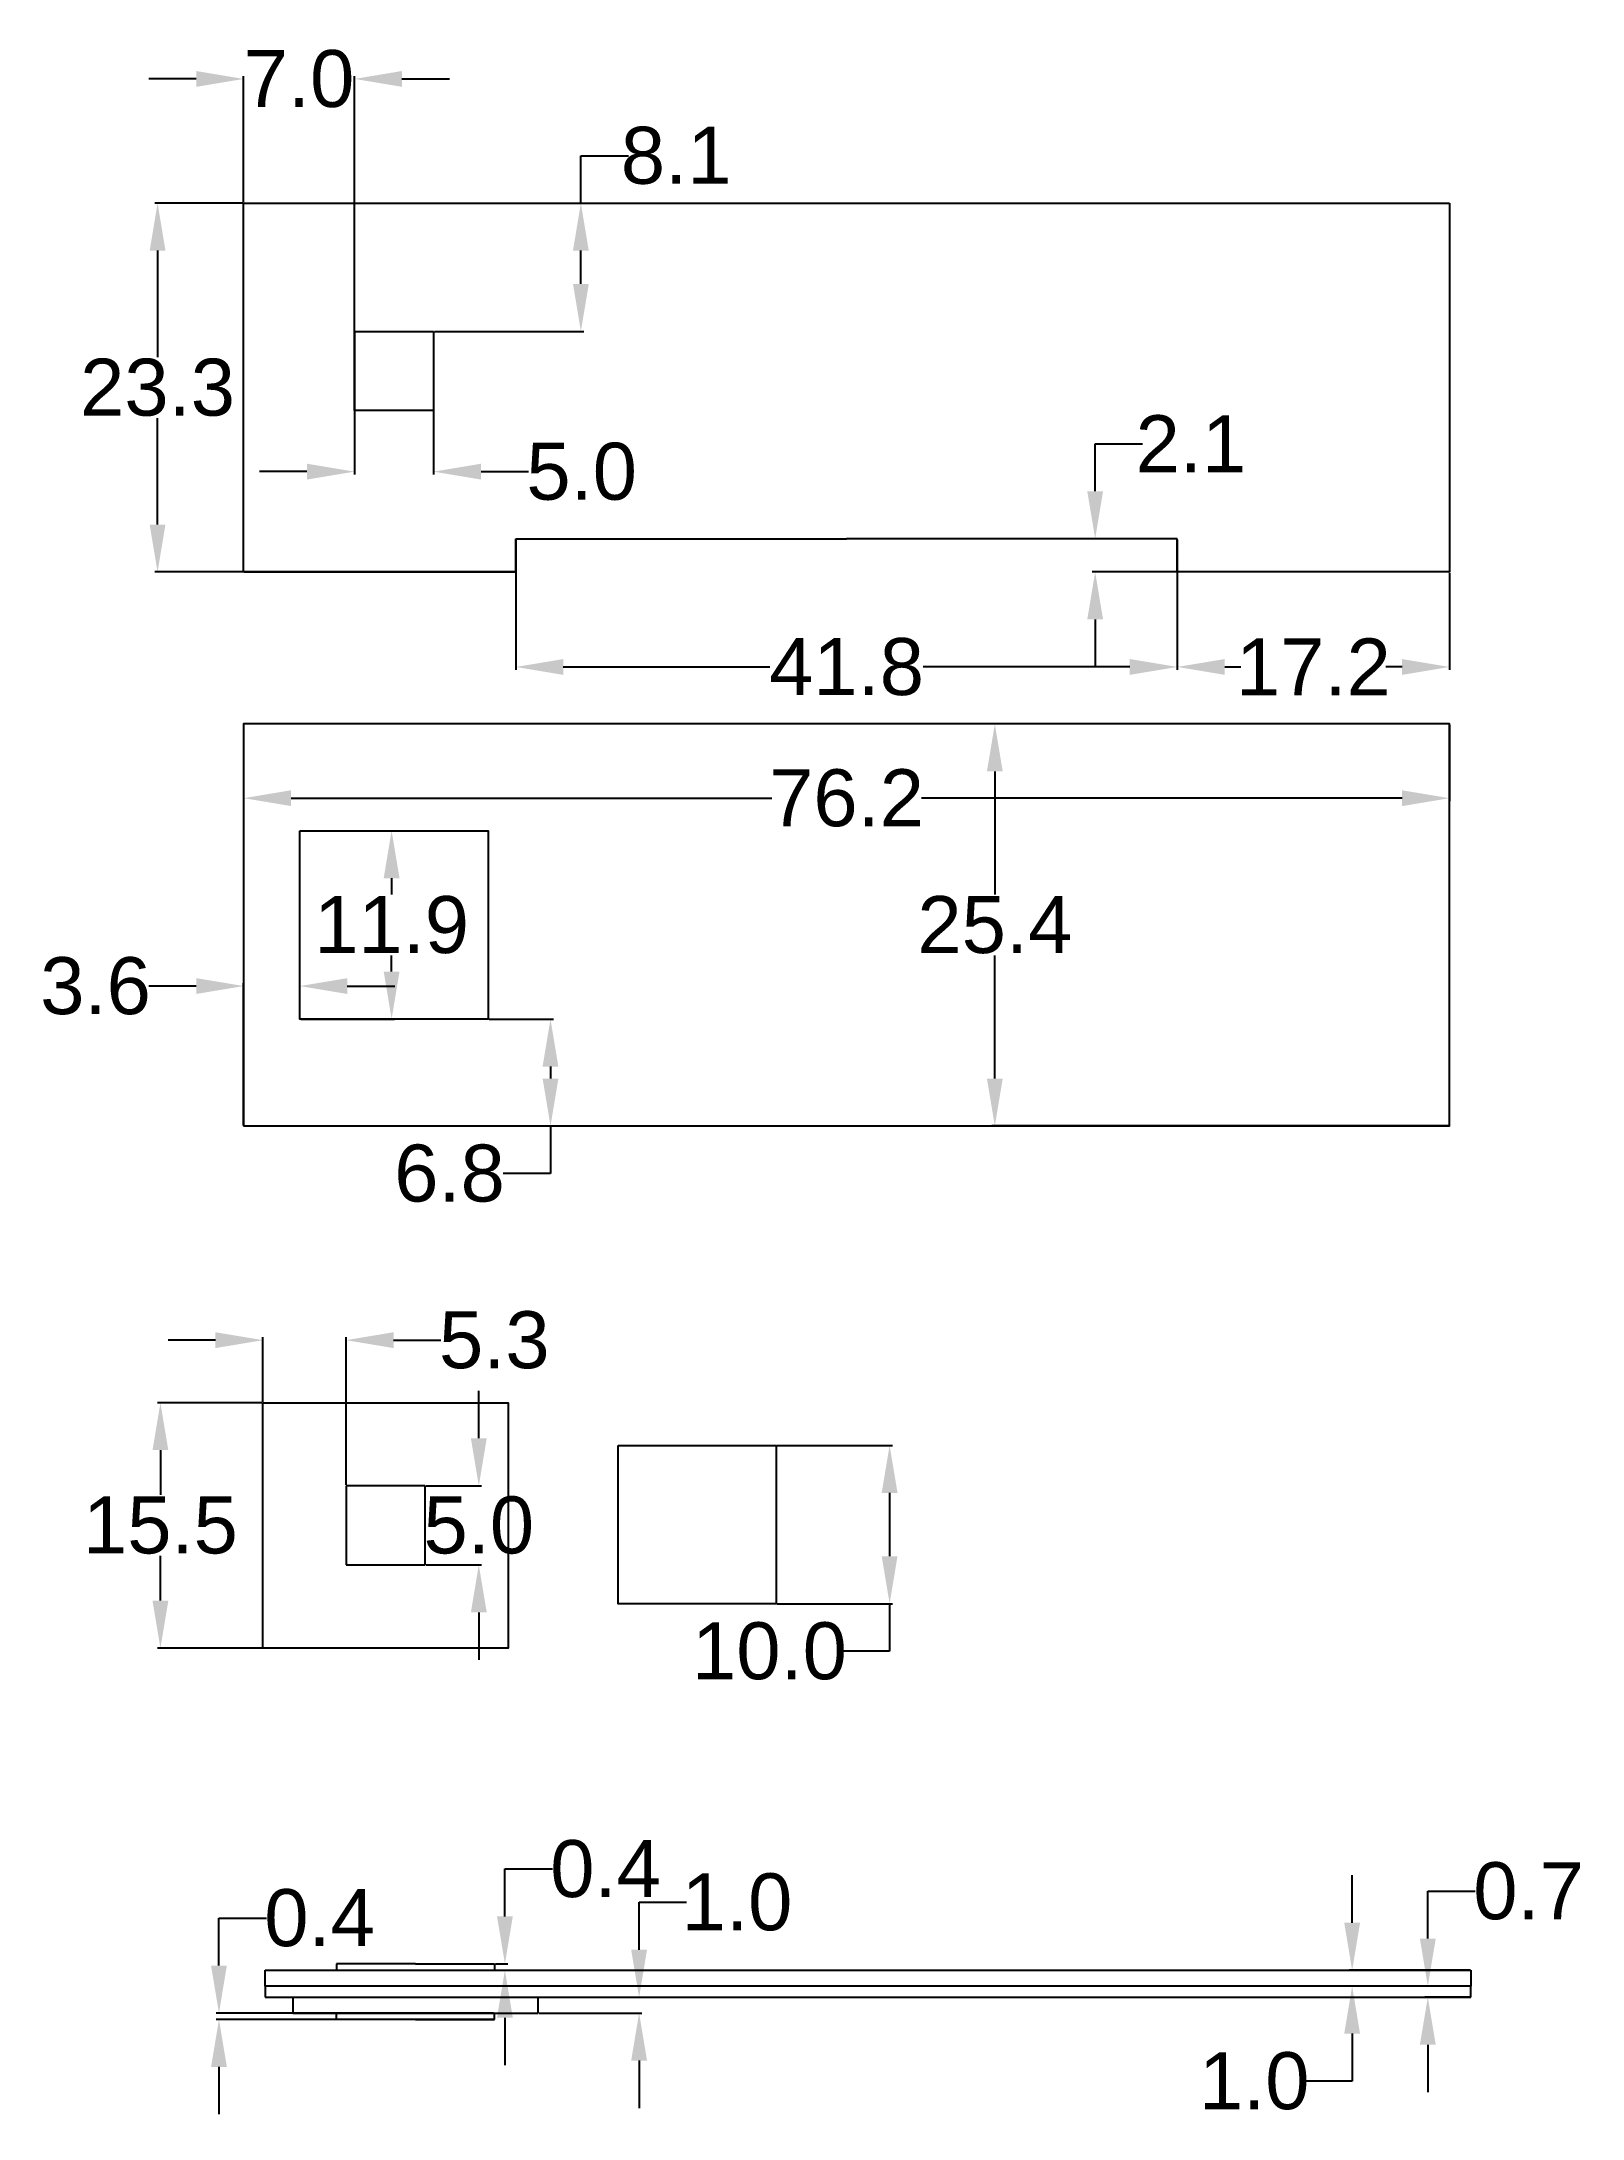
# Model space of a CAD drawing. Header units: inches. Extents: x -13 to 85, y -63 to 69.
import ezdxf

# ---------------------------------------------------------------- set-up
doc = ezdxf.new("R2010")
doc.units = ezdxf.units.IN
doc.header["$MEASUREMENT"] = 0
doc.styles.get("Standard").update_dxf_attribs({"font": 'arial.ttf'})
doc.dimstyles.get("Standard").update_dxf_attribs({"dimtxt": 3.6, "dimasz": 3, "dimexe": 0.18, "dimexo": 0.0625, "dimgap": 0.09, "dimtad": 0, "dimtih": 1, "dimtoh": 1, "dimdec": 1, "dimzin": 0, "dimdsep": 46, "dimtxsty": 'Standard', "dimcen": 0.09, "dimadec": 0, "dimazin": 0, "dimtfac": 1, "dimtdec": 1, "dimtofl": 0, "dimtmove": 0, "dimatfit": 3, "dimfxl": 1, "dimtolj": 1, "dimtzin": 0, "dimarcsym": 0})

# ---------------------------------------------------------------- blocks, each defined once
blk = doc.blocks.new('*D16')
at = {"color": 0, "lineweight": -2, "transparency": 16777216}
for p, q in [((-0.06, 58.3), (-5.62, 58.3)), ((-5.44, 55.3), (-5.44, 48.58)), ((-5.44, 38), (-5.44, 44.72)), ((-0.06, 35), (-5.62, 35))]:
    blk.add_line(p, q, dxfattribs=at)
at = {"color": 0, "transparency": 16777216}
for points in [[(-5.94, 55.3), (-4.94, 55.3), (-5.44, 58.3)], [(-5.94, 38), (-4.94, 38), (-5.44, 35)]]:
    blk.add_solid(points, dxfattribs=at)
at = {"layer": 'Defpoints', "color": 0, "transparency": 16777216}
for p in [(-5.44, 58.3), (0, 58.3), (0, 35)]:
    blk.add_point(p, dxfattribs=at)
at = {"color": 0, "transparency": 16777216, "insert": (-5.44, 46.65), "char_height": 3.6, "attachment_point": 5}
blk.add_mtext('\\A1;23.3', dxfattribs=at)
blk = doc.blocks.new('*D17')
at = {"color": 0, "lineweight": -2, "transparency": 16777216}
for p, q in [((7, 50.14), (7, 41.16)), ((12, 50.14), (12, 41.16)), ((4, 41.34), (1, 41.34)), ((15, 41.34), (18, 41.34))]:
    blk.add_line(p, q, dxfattribs=at)
at = {"color": 0, "transparency": 16777216}
for points in [[(4, 41.84), (4, 40.84), (7, 41.34)], [(15, 41.84), (15, 40.84), (12, 41.34)]]:
    blk.add_solid(points, dxfattribs=at)
at = {"layer": 'Defpoints', "color": 0, "transparency": 16777216}
for p in [(7, 50.2), (12, 50.2), (12, 41.34)]:
    blk.add_point(p, dxfattribs=at)
at = {"color": 0, "transparency": 16777216, "insert": (21.36, 41.34), "char_height": 3.6, "attachment_point": 5}
blk.add_mtext('\\A1;5.0', dxfattribs=at)
blk = doc.blocks.new('*D19')
at = {"color": 0, "lineweight": -2, "transparency": 16777216}
for p, q in [((17.2, 37.04), (17.2, 28.82)), ((59, 37.04), (59, 28.82)), ((20.2, 29), (33.26, 29)), ((56, 29), (42.94, 29))]:
    blk.add_line(p, q, dxfattribs=at)
at = {"color": 0, "transparency": 16777216}
for points in [[(20.2, 29.5), (20.2, 28.5), (17.2, 29)], [(56, 29.5), (56, 28.5), (59, 29)]]:
    blk.add_solid(points, dxfattribs=at)
at = {"layer": 'Defpoints', "color": 0, "transparency": 16777216}
for p in [(17.2, 37.1), (59, 37.1), (59, 29)]:
    blk.add_point(p, dxfattribs=at)
at = {"color": 0, "transparency": 16777216, "insert": (38.1, 29), "char_height": 3.6, "attachment_point": 5}
blk.add_mtext('\\A1;41.8', dxfattribs=at)
blk = doc.blocks.new('*D20')
at = {"color": 0, "lineweight": -2, "transparency": 16777216}
for p, q in [((53.81, 40.1), (53.81, 43.1)), ((53.81, 43.1), (56.81, 43.1)), ((58.94, 37.1), (53.63, 37.1)), ((58.94, 35), (53.63, 35)), ((53.81, 32), (53.81, 29))]:
    blk.add_line(p, q, dxfattribs=at)
at = {"color": 0, "transparency": 16777216}
for points in [[(53.31, 40.1), (54.31, 40.1), (53.81, 37.1)], [(53.31, 32), (54.31, 32), (53.81, 35)]]:
    blk.add_solid(points, dxfattribs=at)
at = {"layer": 'Defpoints', "color": 0, "transparency": 16777216}
for p in [(53.81, 37.1), (59, 37.1), (59, 35)]:
    blk.add_point(p, dxfattribs=at)
at = {"color": 0, "transparency": 16777216, "insert": (59.86, 43.1), "char_height": 3.6, "attachment_point": 5}
blk.add_mtext('\\A1;2.1', dxfattribs=at)
blk = doc.blocks.new('*D21')
at = {"color": 0, "lineweight": -2, "transparency": 16777216}
for p, q in [((59, 34.94), (59, 28.82)), ((76.2, 34.94), (76.2, 28.82)), ((62, 29), (63.02, 29)), ((73.2, 29), (72.18, 29))]:
    blk.add_line(p, q, dxfattribs=at)
at = {"color": 0, "transparency": 16777216}
for points in [[(62, 29.5), (62, 28.5), (59, 29)], [(73.2, 29.5), (73.2, 28.5), (76.2, 29)]]:
    blk.add_solid(points, dxfattribs=at)
at = {"layer": 'Defpoints', "color": 0, "transparency": 16777216}
for p in [(59, 35), (76.2, 35), (59, 29)]:
    blk.add_point(p, dxfattribs=at)
at = {"color": 0, "transparency": 16777216, "insert": (67.6, 29), "char_height": 3.6, "attachment_point": 5}
blk.add_mtext('\\A1;17.2', dxfattribs=at)
blk = doc.blocks.new('*D22')
at = {"color": 0, "lineweight": -2, "transparency": 16777216}
for p, q in [((-3, 66.15), (-6, 66.15)), ((0, 58.36), (0, 66.33)), ((7, 47.76), (7, 66.33)), ((10, 66.15), (13, 66.15))]:
    blk.add_line(p, q, dxfattribs=at)
at = {"color": 0, "transparency": 16777216}
for points in [[(-3, 66.65), (-3, 65.65), (0, 66.15)], [(10, 66.65), (10, 65.65), (7, 66.15)]]:
    blk.add_solid(points, dxfattribs=at)
at = {"layer": 'Defpoints', "color": 0, "transparency": 16777216}
for p in [(0, 66.15), (0, 58.3), (7, 47.7)]:
    blk.add_point(p, dxfattribs=at)
at = {"color": 0, "transparency": 16777216, "insert": (3.5, 66.15), "char_height": 3.6, "attachment_point": 5}
blk.add_mtext('\\A1;7.0', dxfattribs=at)
blk = doc.blocks.new('*D23')
at = {"color": 0, "lineweight": -2, "transparency": 16777216}
for p, q in [((21.31, 58.3), (21.31, 61.3)), ((21.31, 61.3), (24.31, 61.3)), ((0.06, 58.3), (21.49, 58.3)), ((21.31, 53.2), (21.31, 55.3)), ((12.06, 50.2), (21.49, 50.2))]:
    blk.add_line(p, q, dxfattribs=at)
at = {"color": 0, "transparency": 16777216}
for points in [[(20.81, 55.3), (21.81, 55.3), (21.31, 58.3)], [(20.81, 53.2), (21.81, 53.2), (21.31, 50.2)]]:
    blk.add_solid(points, dxfattribs=at)
at = {"layer": 'Defpoints', "color": 0, "transparency": 16777216}
for p in [(0, 58.3), (21.31, 58.3), (12, 50.2)]:
    blk.add_point(p, dxfattribs=at)
at = {"color": 0, "transparency": 16777216, "insert": (27.33, 61.3), "char_height": 3.6, "attachment_point": 5}
blk.add_mtext('\\A1;8.1', dxfattribs=at)
blk = doc.blocks.new('*D24')
at = {"color": 0, "lineweight": -2, "transparency": 16777216}
for p, q in [((3.61, 18.65), (9.53, 18.65)), ((9.35, 15.65), (9.35, 14.63)), ((9.35, 9.75), (9.35, 10.77)), ((3.61, 6.75), (9.53, 6.75))]:
    blk.add_line(p, q, dxfattribs=at)
at = {"color": 0, "transparency": 16777216}
for points in [[(8.85, 15.65), (9.85, 15.65), (9.35, 18.65)], [(8.85, 9.75), (9.85, 9.75), (9.35, 6.75)]]:
    blk.add_solid(points, dxfattribs=at)
at = {"layer": 'Defpoints', "color": 0, "transparency": 16777216}
for p in [(3.55, 18.65), (9.35, 18.65), (3.55, 6.75)]:
    blk.add_point(p, dxfattribs=at)
at = {"color": 0, "transparency": 16777216, "insert": (9.35, 12.7), "char_height": 3.6, "attachment_point": 5}
blk.add_mtext('\\A1;11.9', dxfattribs=at)
blk = doc.blocks.new('*D25')
at = {"color": 0, "lineweight": -2, "transparency": 16777216}
for p, q in [((-3, 8.84), (-6, 8.84)), ((0, 0.06), (0, 9.02)), ((3.55, 6.81), (3.55, 9.02)), ((6.55, 8.84), (9.55, 8.84))]:
    blk.add_line(p, q, dxfattribs=at)
at = {"color": 0, "transparency": 16777216}
for points in [[(-3, 9.34), (-3, 8.34), (0, 8.84)], [(6.55, 9.34), (6.55, 8.34), (3.55, 8.84)]]:
    blk.add_solid(points, dxfattribs=at)
at = {"layer": 'Defpoints', "color": 0, "transparency": 16777216}
for p in [(0, 8.84), (3.55, 6.75), (0, 0)]:
    blk.add_point(p, dxfattribs=at)
at = {"color": 0, "transparency": 16777216, "insert": (-9.36, 8.84), "char_height": 3.6, "attachment_point": 5}
blk.add_mtext('\\A1;3.6', dxfattribs=at)
blk = doc.blocks.new('*D26')
at = {"color": 0, "lineweight": -2, "transparency": 16777216}
for p, q in [((15.51, 6.75), (19.57, 6.75)), ((19.39, 3.75), (19.39, 3)), ((0.06, 0), (19.57, 0)), ((19.39, 0), (19.39, -3)), ((19.39, -3), (16.39, -3))]:
    blk.add_line(p, q, dxfattribs=at)
at = {"color": 0, "transparency": 16777216}
for points in [[(18.89, 3.75), (19.89, 3.75), (19.39, 6.75)], [(18.89, 3), (19.89, 3), (19.39, 0)]]:
    blk.add_solid(points, dxfattribs=at)
at = {"layer": 'Defpoints', "color": 0, "transparency": 16777216}
for p in [(15.45, 6.75), (0, 0), (19.39, 0)]:
    blk.add_point(p, dxfattribs=at)
at = {"color": 0, "transparency": 16777216, "insert": (13.01, -3), "char_height": 3.6, "attachment_point": 5}
blk.add_mtext('\\A1;6.8', dxfattribs=at)
blk = doc.blocks.new('*D27')
at = {"color": 0, "lineweight": -2, "transparency": 16777216}
for p, q in [((76.14, 25.4), (47.29, 25.4)), ((47.47, 22.4), (47.47, 14.63)), ((47.47, 3), (47.47, 10.77)), ((76.14, 0), (47.29, 0))]:
    blk.add_line(p, q, dxfattribs=at)
at = {"color": 0, "transparency": 16777216}
for points in [[(46.97, 22.4), (47.97, 22.4), (47.47, 25.4)], [(46.97, 3), (47.97, 3), (47.47, 0)]]:
    blk.add_solid(points, dxfattribs=at)
at = {"layer": 'Defpoints', "color": 0, "transparency": 16777216}
for p in [(47.47, 25.4), (76.2, 25.4), (76.2, 0)]:
    blk.add_point(p, dxfattribs=at)
at = {"color": 0, "transparency": 16777216, "insert": (47.47, 12.7), "char_height": 3.6, "attachment_point": 5}
blk.add_mtext('\\A1;25.4', dxfattribs=at)
blk = doc.blocks.new('*D28')
at = {"color": 0, "lineweight": -2, "transparency": 16777216}
for p, q in [((0, 25.34), (0, 20.53)), ((76.2, 25.34), (76.2, 20.53)), ((3, 20.71), (33.37, 20.71)), ((73.2, 20.71), (42.83, 20.71))]:
    blk.add_line(p, q, dxfattribs=at)
at = {"color": 0, "transparency": 16777216}
for points in [[(3, 21.21), (3, 20.21), (0, 20.71)], [(73.2, 21.21), (73.2, 20.21), (76.2, 20.71)]]:
    blk.add_solid(points, dxfattribs=at)
at = {"layer": 'Defpoints', "color": 0, "transparency": 16777216}
for p in [(0, 25.4), (76.2, 25.4), (0, 20.71)]:
    blk.add_point(p, dxfattribs=at)
at = {"color": 0, "transparency": 16777216, "insert": (38.1, 20.71), "char_height": 3.6, "attachment_point": 5}
blk.add_mtext('\\A1;76.2', dxfattribs=at)
blk = doc.blocks.new('*D30')
at = {"color": 0, "lineweight": -2, "transparency": 16777216}
for p, q in [((33.72, -20.18), (41, -20.18)), ((40.82, -23.18), (40.82, -27.18)), ((33.72, -30.18), (41, -30.18)), ((40.82, -30.18), (40.82, -33.18)), ((40.82, -33.18), (37.82, -33.18))]:
    blk.add_line(p, q, dxfattribs=at)
at = {"color": 0, "transparency": 16777216}
for points in [[(40.32, -23.18), (41.32, -23.18), (40.82, -20.18)], [(40.32, -27.18), (41.32, -27.18), (40.82, -30.18)]]:
    blk.add_solid(points, dxfattribs=at)
at = {"layer": 'Defpoints', "color": 0, "transparency": 16777216}
for p in [(33.66, -20.18), (33.66, -30.18), (40.82, -30.18)]:
    blk.add_point(p, dxfattribs=at)
at = {"color": 0, "transparency": 16777216, "insert": (33.23, -33.18), "char_height": 3.6, "attachment_point": 5}
blk.add_mtext('\\A1;10.0', dxfattribs=at)
blk = doc.blocks.new('*D31')
at = {"color": 0, "lineweight": -2, "transparency": 16777216}
for p, q in [((14.86, -19.73), (14.86, -16.73)), ((11.53, -22.73), (15.04, -22.73)), ((11.53, -27.73), (15.04, -27.73)), ((14.86, -30.73), (14.86, -33.73))]:
    blk.add_line(p, q, dxfattribs=at)
at = {"color": 0, "transparency": 16777216}
for points in [[(14.36, -19.73), (15.36, -19.73), (14.86, -22.73)], [(14.36, -30.73), (15.36, -30.73), (14.86, -27.73)]]:
    blk.add_solid(points, dxfattribs=at)
at = {"layer": 'Defpoints', "color": 0, "transparency": 16777216}
for p in [(11.47, -22.73), (14.86, -22.73), (11.47, -27.73)]:
    blk.add_point(p, dxfattribs=at)
at = {"color": 0, "transparency": 16777216, "insert": (14.86, -25.23), "char_height": 3.6, "attachment_point": 5}
blk.add_mtext('\\A1;5.0', dxfattribs=at)
blk = doc.blocks.new('*D32')
at = {"color": 0, "lineweight": -2, "transparency": 16777216}
for p, q in [((1.16, -17.48), (-5.44, -17.48)), ((-5.26, -20.48), (-5.26, -23.31)), ((-5.26, -29.98), (-5.26, -27.16)), ((1.16, -32.98), (-5.44, -32.98))]:
    blk.add_line(p, q, dxfattribs=at)
at = {"color": 0, "transparency": 16777216}
for points in [[(-5.76, -20.48), (-4.76, -20.48), (-5.26, -17.48)], [(-5.76, -29.98), (-4.76, -29.98), (-5.26, -32.98)]]:
    blk.add_solid(points, dxfattribs=at)
at = {"layer": 'Defpoints', "color": 0, "transparency": 16777216}
for p in [(-5.26, -17.48), (1.22, -17.48), (1.22, -32.98)]:
    blk.add_point(p, dxfattribs=at)
at = {"color": 0, "transparency": 16777216, "insert": (-5.26, -25.23), "char_height": 3.6, "attachment_point": 5}
blk.add_mtext('\\A1;15.5', dxfattribs=at)
blk = doc.blocks.new('*D33')
at = {"color": 0, "lineweight": -2, "transparency": 16777216}
for p, q in [((-1.78, -13.53), (-4.78, -13.53)), ((1.22, -17.42), (1.22, -13.35)), ((6.47, -22.67), (6.47, -13.35)), ((9.47, -13.53), (12.47, -13.53))]:
    blk.add_line(p, q, dxfattribs=at)
at = {"color": 0, "transparency": 16777216}
for points in [[(-1.78, -13.03), (-1.78, -14.03), (1.22, -13.53)], [(9.47, -13.03), (9.47, -14.03), (6.47, -13.53)]]:
    blk.add_solid(points, dxfattribs=at)
at = {"layer": 'Defpoints', "color": 0, "transparency": 16777216}
for p in [(6.47, -13.53), (1.22, -17.48), (6.47, -22.73)]:
    blk.add_point(p, dxfattribs=at)
at = {"color": 0, "transparency": 16777216, "insert": (15.84, -13.53), "char_height": 3.6, "attachment_point": 5}
blk.add_mtext('\\A1;5.3', dxfattribs=at)
blk = doc.blocks.new('*D34')
at = {"color": 0, "lineweight": -2, "transparency": 16777216}
for p, q in [((70.05, -50.34), (70.05, -47.34)), ((77.49, -53.34), (69.87, -53.34)), ((77.49, -54.34), (69.87, -54.34)), ((70.05, -57.34), (70.05, -60.34)), ((70.05, -60.34), (67.05, -60.34))]:
    blk.add_line(p, q, dxfattribs=at)
at = {"color": 0, "transparency": 16777216}
for points in [[(69.55, -50.34), (70.55, -50.34), (70.05, -53.34)], [(69.55, -57.34), (70.55, -57.34), (70.05, -54.34)]]:
    blk.add_solid(points, dxfattribs=at)
at = {"layer": 'Defpoints', "color": 0, "transparency": 16777216}
for p in [(77.56, -53.34), (70.05, -54.34), (77.56, -54.34)]:
    blk.add_point(p, dxfattribs=at)
at = {"color": 0, "transparency": 16777216, "insert": (63.86, -60.34), "char_height": 3.6, "attachment_point": 5}
blk.add_mtext('\\A1;1.0', dxfattribs=at)
blk = doc.blocks.new('*D35')
at = {"color": 0, "lineweight": -2, "transparency": 16777216}
for p, q in [((74.83, -51.34), (74.83, -48.34)), ((74.83, -48.34), (77.83, -48.34)), ((77.49, -54.34), (74.65, -54.34)), ((77.49, -55.04), (74.65, -55.04)), ((74.83, -58.04), (74.83, -61.04))]:
    blk.add_line(p, q, dxfattribs=at)
at = {"color": 0, "transparency": 16777216}
for points in [[(74.33, -51.34), (75.33, -51.34), (74.83, -54.34)], [(74.33, -58.04), (75.33, -58.04), (74.83, -55.04)]]:
    blk.add_solid(points, dxfattribs=at)
at = {"layer": 'Defpoints', "color": 0, "transparency": 16777216}
for p in [(74.83, -54.34), (77.56, -54.34), (77.56, -55.04)]:
    blk.add_point(p, dxfattribs=at)
at = {"color": 0, "transparency": 16777216, "insert": (81.2, -48.34), "char_height": 3.6, "attachment_point": 5}
blk.add_mtext('\\A1;0.7', dxfattribs=at)
blk = doc.blocks.new('*D36')
at = {"color": 0, "lineweight": -2, "transparency": 16777216}
for p, q in [((24.99, -52.04), (24.99, -49.04)), ((24.99, -49.04), (27.99, -49.04)), ((18.67, -55.04), (25.17, -55.04)), ((18.67, -56.04), (25.17, -56.04)), ((24.99, -59.04), (24.99, -62.04))]:
    blk.add_line(p, q, dxfattribs=at)
at = {"color": 0, "transparency": 16777216}
for points in [[(24.49, -52.04), (25.49, -52.04), (24.99, -55.04)], [(24.49, -59.04), (25.49, -59.04), (24.99, -56.04)]]:
    blk.add_solid(points, dxfattribs=at)
at = {"layer": 'Defpoints', "color": 0, "transparency": 16777216}
for p in [(18.61, -55.04), (24.99, -55.04), (18.61, -56.04)]:
    blk.add_point(p, dxfattribs=at)
at = {"color": 0, "transparency": 16777216, "insert": (31.18, -49.04), "char_height": 3.6, "attachment_point": 5}
blk.add_mtext('\\A1;1.0', dxfattribs=at)
blk = doc.blocks.new('*D37')
at = {"color": 0, "lineweight": -2, "transparency": 16777216}
for p, q in [((-1.56, -53.04), (-1.56, -50.04)), ((-1.56, -50.04), (1.44, -50.04)), ((15.79, -56.04), (-1.74, -56.04)), ((15.79, -56.44), (-1.74, -56.44)), ((-1.56, -59.44), (-1.56, -62.44))]:
    blk.add_line(p, q, dxfattribs=at)
at = {"color": 0, "transparency": 16777216}
for points in [[(-2.06, -53.04), (-1.06, -53.04), (-1.56, -56.04)], [(-2.06, -59.44), (-1.06, -59.44), (-1.56, -56.44)]]:
    blk.add_solid(points, dxfattribs=at)
at = {"layer": 'Defpoints', "color": 0, "transparency": 16777216}
for p in [(-1.56, -56.04), (15.86, -56.04), (15.86, -56.44)]:
    blk.add_point(p, dxfattribs=at)
at = {"color": 0, "transparency": 16777216, "insert": (4.8, -50.04), "char_height": 3.6, "attachment_point": 5}
blk.add_mtext('\\A1;0.4', dxfattribs=at)
blk = doc.blocks.new('*D38')
at = {"color": 0, "lineweight": -2, "transparency": 16777216}
for p, q in [((16.51, -49.94), (16.51, -46.94)), ((16.51, -46.94), (19.51, -46.94)), ((15.92, -52.94), (16.69, -52.94)), ((15.92, -53.34), (16.69, -53.34)), ((16.51, -56.34), (16.51, -59.34))]:
    blk.add_line(p, q, dxfattribs=at)
at = {"color": 0, "transparency": 16777216}
for points in [[(16.01, -49.94), (17.01, -49.94), (16.51, -52.94)], [(16.01, -56.34), (17.01, -56.34), (16.51, -53.34)]]:
    blk.add_solid(points, dxfattribs=at)
at = {"layer": 'Defpoints', "color": 0, "transparency": 16777216}
for p in [(15.86, -52.94), (15.86, -53.34), (16.51, -52.94)]:
    blk.add_point(p, dxfattribs=at)
at = {"color": 0, "transparency": 16777216, "insert": (22.87, -46.94), "char_height": 3.6, "attachment_point": 5}
blk.add_mtext('\\A1;0.4', dxfattribs=at)

msp = doc.modelspace()

# ---------------------------------------------------------------- linework, layer by layer
for p, q in [((0, 35), (0, 58.3)), ((0, 35), (0, 58.3)), ((0, 58.3), (76.2, 58.3)), ((76.2, 58.3), (76.2, 35)), ((7, 47.7), (7, 50.2)), ((7, 50.2), (12, 50.2)), ((12, 50.2), (12, 45.2)), ((7, 45.2), (7, 47.7)), ((12, 45.2), (7, 45.2)), ((17.2, 35), (17.2, 37.1)), ((17.2, 37.1), (38.1, 37.1)), ((59, 37.1), (38.1, 37.1)), ((59, 35), (59, 37.1)), ((17.2, 35), (0, 35)), ((0, 35), (17.2, 35)), ((76.2, 35), (59, 35)), ((11.47, -22.73), (6.47, -22.73)), ((6.47, -22.73), (6.47, -27.73)), ((11.47, -27.73), (11.47, -22.73)), ((6.47, -27.73), (11.47, -27.73)), ((1.36, -54.34), (1.36, -53.34)), ((1.36, -53.34), (77.56, -53.34)), ((1.36, -53.34), (10.86, -53.34)), ((10.86, -52.94), (5.86, -52.94)), ((5.86, -52.94), (5.86, -53.34)), ((10.86, -52.94), (15.86, -52.94)), ((15.86, -52.94), (15.86, -53.34)), ((77.56, -53.34), (77.56, -54.34)), ((77.56, -54.34), (1.36, -54.34)), ((1.36, -54.34), (1.36, -55.04)), ((1.36, -55.04), (77.56, -55.04)), ((3.11, -55.04), (3.11, -56.04)), ((18.61, -56.04), (18.61, -55.04)), ((77.56, -55.04), (77.56, -54.34)), ((3.11, -56.04), (18.61, -56.04)), ((5.86, -56.44), (5.86, -56.04)), ((15.86, -56.44), (15.86, -56.04)), ((10.36, -56.44), (5.86, -56.44)), ((10.86, -56.44), (10.36, -56.44)), ((10.86, -56.44), (11.36, -56.44)), ((11.36, -56.44), (15.86, -56.44))]:
    msp.add_line(p, q)
for points in [[(0, 0), (76.2, 0), (76.2, 25.4), (0, 25.4)], [(3.55, 18.65), (15.45, 18.65), (15.45, 6.75), (3.55, 6.75)], [(1.22, -17.48), (16.72, -17.48), (16.72, -32.98), (1.22, -32.98)], [(23.66, -20.18), (33.66, -20.18), (33.66, -30.18), (23.66, -30.18)]]:
    msp.add_lwpolyline(points, close=True)

# ---------------------------------------------------------------- dimensions: what is measured, and where the dimension line sits
for base, p1, p2, picture, middle in [((0, 66.15), (7, 47.7), (0, 58.3), '*D22', (3.5, 66.15)), ((12, 41.34), (7, 50.2), (12, 50.2), '*D17', (21.36, 41.34)), ((59, 29), (17.2, 37.1), (59, 37.1), '*D19', (38.1, 29)), ((59, 29), (76.2, 35), (59, 35), '*D21', (67.6, 29)), ((0, 20.71), (76.2, 25.4), (0, 25.4), '*D28', (38.1, 20.71)), ((0, 8.84042998), (3.55, 6.75), (0, 0), '*D25', (-9.36462483, 8.84042998))]:
    dim = msp.add_linear_dim(base=base, p1=p1, p2=p2, dimstyle='Standard')
    dim.commit()
    dim.dimension.update_dxf_attribs({"geometry": picture, "text_midpoint": middle})
for base, p1, p2, angle, picture, middle in [((21.31, 58.3), (12, 50.2), (0, 58.3), 90, '*D23', (27.33, 61.3)), ((-5.44, 58.3), (0, 35), (0, 58.3), 90, '*D16', (-5.44, 46.65)), ((53.81, 37.1), (59, 35), (59, 37.1), 90, '*D20', (59.86, 43.1)), ((47.47, 25.4), (76.2, 0), (76.2, 25.4), 90, '*D27', (47.47, 12.7)), ((9.35, 18.65), (3.55, 6.75), (3.55, 18.65), 90, '*D24', (9.35, 12.7)), ((19.38596618, 0), (15.45, 6.75), (0, 0), 90, '*D26', (13.00537955, -3)), ((6.47097311, -13.5259275), (1.22097311, -17.48325985), (6.47097311, -22.73325985), 180, '*D33', (15.8380536, -13.5259275)), ((14.86, -22.73), (11.47, -27.73), (11.47, -22.73), 90, '*D31', (14.86, -25.23)), ((-5.26, -17.48), (1.22, -32.98), (1.22, -17.48), 90, '*D32', (-5.26, -25.23)), ((40.82, -30.18), (33.66, -20.18), (33.66, -30.18), 90, '*D30', (33.23, -33.18)), ((16.51, -52.94), (15.86, -53.34), (15.86, -52.94), 90, '*D38', (22.87, -46.94)), ((24.99, -55.04), (18.61, -56.04), (18.61, -55.04), 90, '*D36', (31.18, -49.04)), ((74.83, -54.34), (77.56, -55.04), (77.56, -54.34), 90, '*D35', (81.2, -48.34)), ((-1.56, -56.04), (15.86, -56.44), (15.86, -56.04), 90, '*D37', (4.8, -50.04))]:
    dim = msp.add_linear_dim(base=base, p1=p1, p2=p2, angle=angle, dimstyle='Standard')
    dim.commit()
    dim.dimension.update_dxf_attribs({"geometry": picture, "text_midpoint": middle})
dim = msp.add_aligned_dim(p1=(77.56, -53.34), p2=(77.56, -54.34), distance=-7.5, dimstyle='Standard')
dim.commit()
dim.dimension.update_dxf_attribs({"geometry": '*D34', "text_midpoint": (63.86, -60.34)})

doc.saveas('drawing.dxf')
